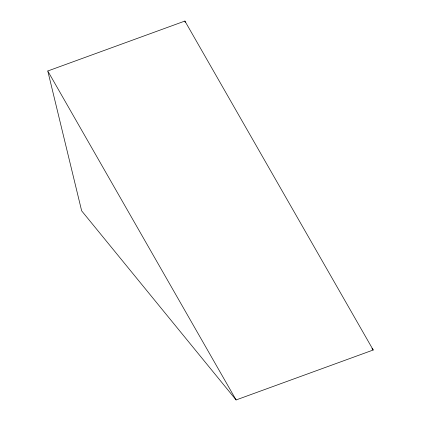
<?xml version="1.0" encoding="UTF-8"?>
<svg xmlns="http://www.w3.org/2000/svg" width="421" height="421" viewBox="0 0 421 421"><rect width="100%" height="100%" fill="white"/><g stroke="black" fill="none" stroke-linecap="round" stroke-linejoin="round"><path stroke-width="0.63" d="M47.778 70.996L184.903 21.05L373.222 350.004L236.097 399.95L81.653 210.847L47.778 70.996L236.097 399.95M371.975 348.477L373.222 350.004M184.903 21.05L185.214 22.329"/></g></svg>
